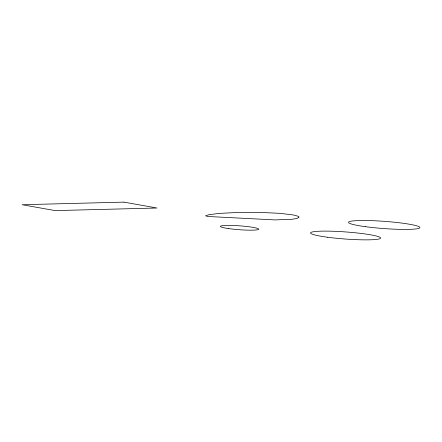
<?xml version="1.0" encoding="UTF-8"?>
<svg xmlns="http://www.w3.org/2000/svg" width="442" height="442" viewBox="0 0 442 442"><rect width="100%" height="100%" fill="white"/><g stroke="black" fill="none" stroke-linecap="round" stroke-linejoin="round"><path stroke-width="0.66" d="M298.936 217.061L298.687 217.63L296.88 218.425L292.018 219.287L275.04 219.917L211.812 216.685L207.176 216.309L205.552 215.79L209.094 214.674L217.05 213.679A127.434 12.879 4.2 0 1 223.774 213.166L231.823 212.768A134.368 13.58 4.2 0 1 240.857 212.519L263.189 212.552L280.167 213.342L293.731 215.033L297.831 216.182L298.936 217.061M123.959 202.132L22.1 204.718L55.145 210.596L157.004 208.016L123.959 202.132M327.666 237.249A35.139 3.553 4.2 0 0 380.59 238.078A35.139 3.553 4.2 0 0 328.378 231.138A35.139 3.553 4.2 0 0 327.666 237.249M228.785 228.613A19.227 1.945 4.2 0 0 258.697 229.321A19.227 1.945 4.2 0 0 231.249 225.426A19.227 1.945 4.2 0 0 228.785 228.613M365.783 226.729A35.813 3.619 4.2 0 0 419.9 227.619A35.813 3.619 4.2 0 0 366.888 220.53A35.813 3.619 4.2 0 0 365.783 226.729"/></g></svg>
